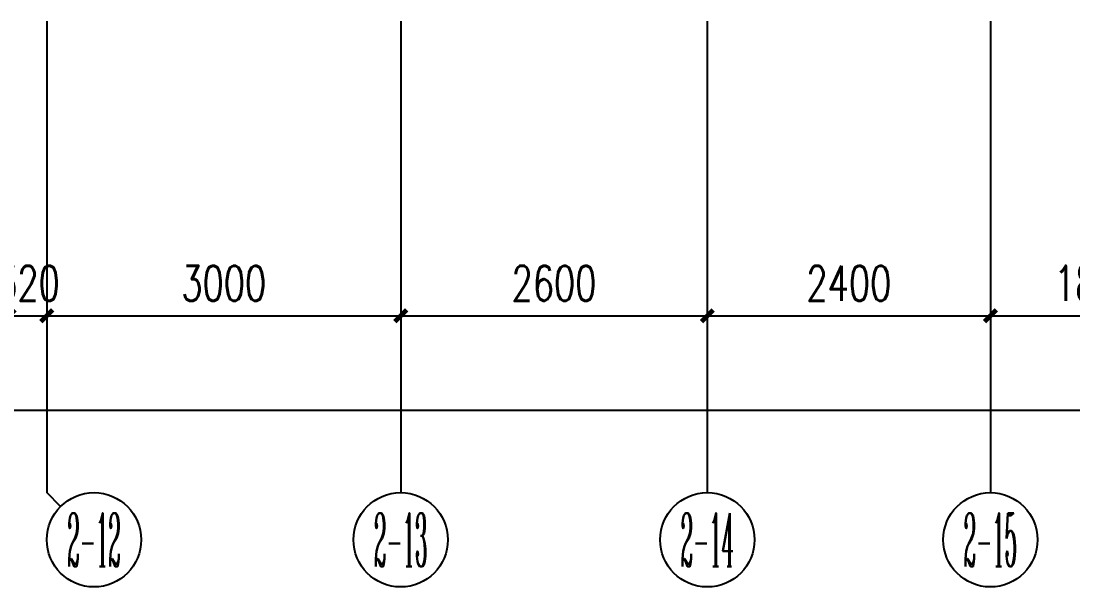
# Model space of a CAD drawing. Extents: x -9422388 to 15610651, y -1992469 to 953794.
# Drawn here: x -2726301 to -2717383, y -291035 to -286235 of the extents above; entities that cross this region are included whole.
import ezdxf
from ezdxf.enums import TextEntityAlignment as Align

# ---------------------------------------------------------------- set-up
doc = ezdxf.new("R2010")
doc.units = 0
doc.header["$LTSCALE"] = 1000
doc.layers.add('AXIS_TEXT', color=7, linetype='Continuous')
doc.styles.add('_TCH_AXIS', font='COMPLEX', dxfattribs={"bigfont": 'GBCBIG'})
doc.styles.add('_TCH_DIM_T3', font='SIMPLEX', dxfattribs={"width": 0.705882, "bigfont": 'GBCBIG'})
doc.styles.add('COMPLEX', font='COMPLEX')
doc.dimstyles.new('_TCH_ARCH&&100', dxfattribs={"dimtxt": 297.5, "dimasz": 100, "dimexe": 250, "dimexo": 300, "dimgap": 126.25, "dimtad": 1, "dimdec": 0, "dimzin": 0, "dimdsep": 46, "dimtxsty": '_TCH_DIM_T3', "dimblk": 'ARCHTICK', "dimcen": 0.09, "dimclrt": 7, "dimazin": 2, "dimtfac": 1, "dimtdec": 0, "dimtix": 1, "dimtmove": 2, "dimatfit": 3, "dimfxl": 0, "dimtolj": 1, "dimtzin": 0, "dimarcsym": 0})

# ---------------------------------------------------------------- blocks, each defined once
blk = doc.blocks.new('_ArchTick')
at = {"color": 0, "linetype": 'ByBlock', "const_width": 0.4}
blk.add_lwpolyline([(-0.5, -0.5), (0.5, 0.5)], dxfattribs=at)
blk = doc.blocks.new('*D2887')
at = {"color": 0, "lineweight": -2, "transparency": 16777216}
for p, q in [((1579629.8, -199692.6), (1579629.8, -202942.6)), ((1646449.8, -199692.6), (1646449.8, -202942.6)), ((1579629.8, -202692.6), (1646449.8, -202692.6))]:
    blk.add_line(p, q, dxfattribs=at)
at = {"layer": 'Defpoints', "color": 0, "transparency": 16777216}
for p in [(1579629.8, -199392.6), (1646449.8, -199392.6), (1646449.8, -202692.6)]:
    blk.add_point(p, dxfattribs=at)
at = {"color": 0, "lineweight": -2, "transparency": 16777216, "xscale": 100, "yscale": 100, "zscale": 100, "rotation": 180}
blk.add_blockref('_ArchTick', (1579629.8, -202692.6), dxfattribs=at)
at = {"color": 0, "lineweight": -2, "transparency": 16777216, "xscale": 100, "yscale": 100, "zscale": 100}
blk.add_blockref('_ArchTick', (1646449.8, -202692.6), dxfattribs=at)
at = {"color": 7, "transparency": 16777216, "insert": (1613039.8, -202417.6), "char_height": 297.5, "attachment_point": 5, "style": '_TCH_DIM_T3'}
blk.add_mtext('\\A1;66820', dxfattribs=at)
blk = doc.blocks.new('*D2898')
at = {"color": 0, "lineweight": -2, "transparency": 16777216}
for p, q in [((1622829.8, -199692.6), (1622829.8, -202142.6)), ((1623149.8, -199692.6), (1623149.8, -202142.6)), ((1622829.8, -201892.6), (1622729.8, -201892.6)), ((1622829.8, -201892.6), (1623149.8, -201892.6)), ((1623149.8, -201892.6), (1623249.8, -201892.6))]:
    blk.add_line(p, q, dxfattribs=at)
at = {"layer": 'Defpoints', "color": 0, "transparency": 16777216}
for p in [(1622829.8, -199392.6), (1623149.8, -199392.6), (1623149.8, -201892.6)]:
    blk.add_point(p, dxfattribs=at)
at = {"color": 0, "lineweight": -2, "transparency": 16777216, "xscale": 100, "yscale": 100, "zscale": 100}
blk.add_blockref('_ArchTick', (1622829.8, -201892.6), dxfattribs=at)
at = {"color": 0, "lineweight": -2, "transparency": 16777216, "xscale": 100, "yscale": 100, "zscale": 100, "rotation": 180}
blk.add_blockref('_ArchTick', (1623149.8, -201892.6), dxfattribs=at)
at = {"color": 7, "transparency": 16777216, "insert": (1622989.8, -201617.6), "char_height": 297.5, "attachment_point": 5, "style": '_TCH_DIM_T3'}
blk.add_mtext('\\A1;320', dxfattribs=at)
blk = doc.blocks.new('*D2899')
at = {"color": 0, "lineweight": -2, "transparency": 16777216}
for p, q in [((1623149.8, -199692.6), (1623149.8, -202142.6)), ((1626149.8, -199692.6), (1626149.8, -202142.6)), ((1623149.8, -201892.6), (1626149.8, -201892.6))]:
    blk.add_line(p, q, dxfattribs=at)
at = {"layer": 'Defpoints', "color": 0, "transparency": 16777216}
for p in [(1623149.8, -199392.6), (1626149.8, -199392.6), (1626149.8, -201892.6)]:
    blk.add_point(p, dxfattribs=at)
at = {"color": 0, "lineweight": -2, "transparency": 16777216, "xscale": 100, "yscale": 100, "zscale": 100, "rotation": 180}
blk.add_blockref('_ArchTick', (1623149.8, -201892.6), dxfattribs=at)
at = {"color": 0, "lineweight": -2, "transparency": 16777216, "xscale": 100, "yscale": 100, "zscale": 100}
blk.add_blockref('_ArchTick', (1626149.8, -201892.6), dxfattribs=at)
at = {"color": 7, "transparency": 16777216, "insert": (1624649.8, -201617.6), "char_height": 297.5, "attachment_point": 5, "style": '_TCH_DIM_T3'}
blk.add_mtext('\\A1;3000', dxfattribs=at)
blk = doc.blocks.new('*D2900')
at = {"color": 0, "lineweight": -2, "transparency": 16777216}
for p, q in [((1626149.8, -199692.6), (1626149.8, -202142.6)), ((1628749.8, -199692.6), (1628749.8, -202142.6)), ((1626149.8, -201892.6), (1628749.8, -201892.6))]:
    blk.add_line(p, q, dxfattribs=at)
at = {"layer": 'Defpoints', "color": 0, "transparency": 16777216}
for p in [(1626149.8, -199392.6), (1628749.8, -199392.6), (1628749.8, -201892.6)]:
    blk.add_point(p, dxfattribs=at)
at = {"color": 0, "lineweight": -2, "transparency": 16777216, "xscale": 100, "yscale": 100, "zscale": 100, "rotation": 180}
blk.add_blockref('_ArchTick', (1626149.8, -201892.6), dxfattribs=at)
at = {"color": 0, "lineweight": -2, "transparency": 16777216, "xscale": 100, "yscale": 100, "zscale": 100}
blk.add_blockref('_ArchTick', (1628749.8, -201892.6), dxfattribs=at)
at = {"color": 7, "transparency": 16777216, "insert": (1627449.8, -201617.6), "char_height": 297.5, "attachment_point": 5, "style": '_TCH_DIM_T3'}
blk.add_mtext('\\A1;2600', dxfattribs=at)
blk = doc.blocks.new('*D2901')
at = {"color": 0, "lineweight": -2, "transparency": 16777216}
for p, q in [((1628749.8, -199692.6), (1628749.8, -202142.6)), ((1631149.8, -199692.6), (1631149.8, -202142.6)), ((1628749.8, -201892.6), (1631149.8, -201892.6))]:
    blk.add_line(p, q, dxfattribs=at)
at = {"layer": 'Defpoints', "color": 0, "transparency": 16777216}
for p in [(1628749.8, -199392.6), (1631149.8, -199392.6), (1631149.8, -201892.6)]:
    blk.add_point(p, dxfattribs=at)
at = {"color": 0, "lineweight": -2, "transparency": 16777216, "xscale": 100, "yscale": 100, "zscale": 100, "rotation": 180}
blk.add_blockref('_ArchTick', (1628749.8, -201892.6), dxfattribs=at)
at = {"color": 0, "lineweight": -2, "transparency": 16777216, "xscale": 100, "yscale": 100, "zscale": 100}
blk.add_blockref('_ArchTick', (1631149.8, -201892.6), dxfattribs=at)
at = {"color": 7, "transparency": 16777216, "insert": (1629949.8, -201617.6), "char_height": 297.5, "attachment_point": 5, "style": '_TCH_DIM_T3'}
blk.add_mtext('\\A1;2400', dxfattribs=at)
blk = doc.blocks.new('*D2902')
at = {"color": 0, "lineweight": -2, "transparency": 16777216}
for p, q in [((1631149.8, -199692.6), (1631149.8, -202142.6)), ((1632949.8, -199692.6), (1632949.8, -202142.6)), ((1631149.8, -201892.6), (1632949.8, -201892.6))]:
    blk.add_line(p, q, dxfattribs=at)
at = {"layer": 'Defpoints', "color": 0, "transparency": 16777216}
for p in [(1631149.8, -199392.6), (1632949.8, -199392.6), (1632949.8, -201892.6)]:
    blk.add_point(p, dxfattribs=at)
at = {"color": 0, "lineweight": -2, "transparency": 16777216, "xscale": 100, "yscale": 100, "zscale": 100, "rotation": 180}
blk.add_blockref('_ArchTick', (1631149.8, -201892.6), dxfattribs=at)
at = {"color": 0, "lineweight": -2, "transparency": 16777216, "xscale": 100, "yscale": 100, "zscale": 100}
blk.add_blockref('_ArchTick', (1632949.8, -201892.6), dxfattribs=at)
at = {"color": 7, "transparency": 16777216, "insert": (1632049.8, -201617.6), "char_height": 297.5, "attachment_point": 5, "style": '_TCH_DIM_T3'}
blk.add_mtext('\\A1;1800', dxfattribs=at)
blk = doc.blocks.new('_AXISO')
at = {"color": 0}
blk.add_circle((0, 0), 0.5, dxfattribs=at)
at = {"layer": 'AXIS_TEXT', "color": 0, "style": 'COMPLEX', "width": 1.041667}
blk.add_attdef('A', text='', height=0.56, dxfattribs=at).set_placement((-0.25, -0.28), (0.25, -0.28), align=Align.FIT)
blk = doc.blocks.new('542523')
at = {"color": 8}
for p, q in [((1623149.8, -199392.6), (1623149.8, -203392.6)), ((1626149.8, -199392.6), (1626149.8, -203392.6)), ((1628749.8, -199392.6), (1628749.8, -203392.6)), ((1631149.8, -199392.6), (1631149.8, -203392.6)), ((1623267, -203509.7), (1623149.8, -203392.6))]:
    blk.add_line(p, q, dxfattribs=at)
ref = blk.add_blockref('_AXISO', (1623549.8, -203792.6), dxfattribs=dict(at, xscale=800, yscale=800, zscale=800))
ref.add_attrib('A', '2-12', dxfattribs={"layer": 'AXIS_TEXT', "color": 8, "height": 452.55, "style": '_TCH_AXIS', "width": 0.28}).set_placement((1623323.5, -204018.8), (1623776.1, -204018.8), align=Align.FIT)
ref = blk.add_blockref('_AXISO', (1626149.8, -203792.6), dxfattribs=dict(at, xscale=800, yscale=800, zscale=800))
ref.add_attrib('A', '2-13', dxfattribs={"layer": 'AXIS_TEXT', "color": 8, "height": 452.55, "style": '_TCH_AXIS', "width": 0.28}).set_placement((1625923.5, -204018.8), (1626376.1, -204018.8), align=Align.FIT)
ref = blk.add_blockref('_AXISO', (1628749.8, -203792.6), dxfattribs=dict(at, xscale=800, yscale=800, zscale=800))
ref.add_attrib('A', '2-14', dxfattribs={"layer": 'AXIS_TEXT', "color": 8, "height": 452.55, "style": '_TCH_AXIS', "width": 0.272727}).set_placement((1628523.5, -204018.8), (1628976.1, -204018.8), align=Align.FIT)
ref = blk.add_blockref('_AXISO', (1631149.8, -203792.6), dxfattribs=dict(at, xscale=800, yscale=800, zscale=800))
ref.add_attrib('A', '2-15', dxfattribs={"layer": 'AXIS_TEXT', "color": 8, "height": 452.55, "style": '_TCH_AXIS', "width": 0.28}).set_placement((1630923.5, -204018.8), (1631376.1, -204018.8), align=Align.FIT)
for p1, p2, distance, picture, middle in [((1579629.8, -199392.6), (1646449.8, -199392.6), -3300, '*D2887', (1613039.8, -202417.6)), ((1622829.8, -199392.6), (1623149.8, -199392.6), -2500, '*D2898', (1622989.8, -201617.6)), ((1623149.8, -199392.6), (1626149.8, -199392.6), -2500, '*D2899', (1624649.8, -201617.6)), ((1626149.8, -199392.6), (1628749.8, -199392.6), -2500, '*D2900', (1627449.8, -201617.6)), ((1628749.8, -199392.6), (1631149.8, -199392.6), -2500, '*D2901', (1629949.8, -201617.6)), ((1631149.8, -199392.6), (1632949.8, -199392.6), -2500, '*D2902', (1632049.8, -201617.6))]:
    dim = blk.add_aligned_dim(p1=p1, p2=p2, distance=distance, dimstyle='_TCH_ARCH&&100', dxfattribs=at)
    dim.commit()
    dim.dimension.update_dxf_attribs({"geometry": picture, "text_midpoint": middle})

msp = doc.modelspace()

# ---------------------------------------------------------------- block references
msp.add_blockref('542523', (-4349232.37506, -86841.94189))

doc.saveas('drawing.dxf')
